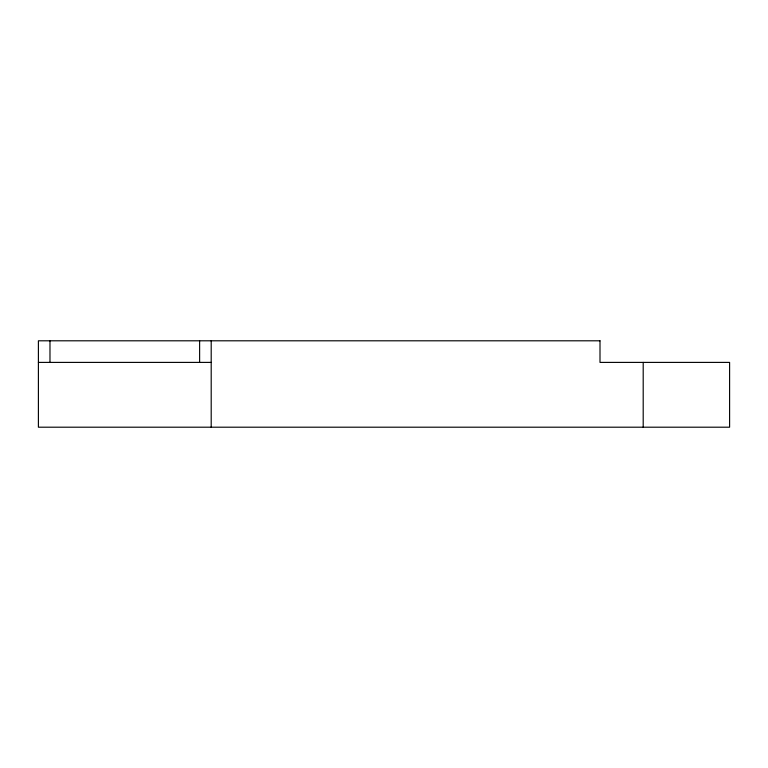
<?xml version="1.0" encoding="UTF-8"?>
<svg xmlns="http://www.w3.org/2000/svg" width="768" height="768" viewBox="0 0 768 768"><rect width="100%" height="100%" fill="white"/><g stroke="black" fill="none" stroke-linecap="round" stroke-linejoin="round"><path stroke-width="1.15" d="M38.4 362.4L211.2 362.4M643.2 362.4L643.2 427.2M211.2 340.8L211.2 427.2M199.622 340.8L199.622 362.4M49.978 340.8L49.978 362.4M600 340.8L38.4 340.8L38.4 427.2L729.6 427.2L729.6 362.4L600 362.4L600 340.8"/></g></svg>
